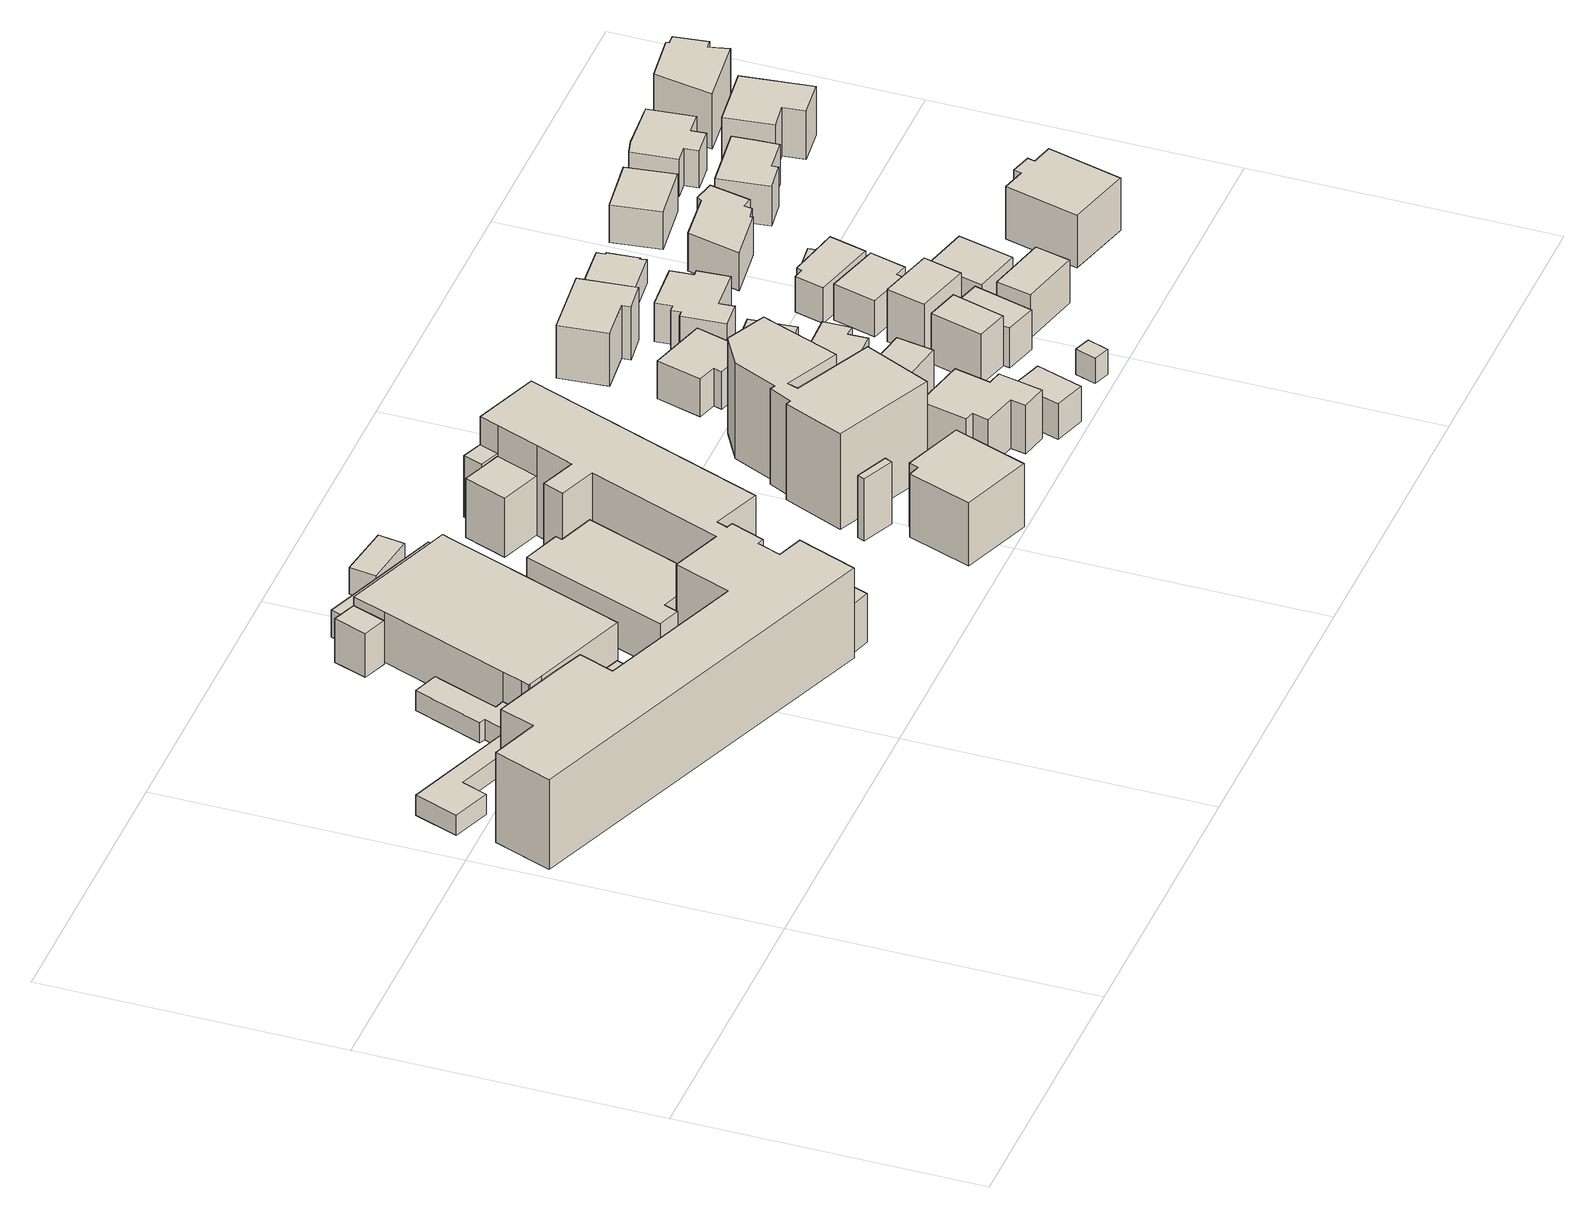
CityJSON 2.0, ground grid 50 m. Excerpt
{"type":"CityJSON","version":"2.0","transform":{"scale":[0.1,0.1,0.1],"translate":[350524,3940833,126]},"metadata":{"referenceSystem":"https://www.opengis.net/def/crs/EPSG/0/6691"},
"CityObjects":{
"building1":{"type":"Building","attributes":{"usage":"422","measuredHeight":5.8,"storeysAboveGround":1,"BuildingIDAttribute.prefecture":"14","BuildingIDAttribute.city":"14151","BuildingDetailAttribute.totalFloorArea":199.1,"BuildingDetailAttribute.buildingFootprintArea":199.1,"BuildingDetailAttribute.buildingStructureType":"610","BuildingDetailAttribute.buildingStructureOrgType":"2","BuildingDetailAttribute.orgUsage":"135","BuildingDetailAttribute.surveyYear":2015,"BuildingRiverFloodingRiskAttribute.description":"6","BuildingRiverFloodingRiskAttribute.rankOrg":"1","BuildingRiverFloodingRiskAttribute.depth":0.2,"BuildingRiverFloodingRiskAttribute.adminType":"2","BuildingRiverFloodingRiskAttribute.scale":"1"},"geometry":[{"type":"Solid","lod":"1","boundaries":[[[[0,1,2,3,4,5,6,7,8,9,10,11,12,13,14,15]],[[14,16,17,15]],[[13,18,16,14]],[[12,19,18,13]],[[11,20,19,12]],[[10,21,20,11]],[[9,22,21,10]],[[8,23,22,9]],[[7,24,23,8]],[[6,25,24,7]],[[5,26,25,6]],[[4,27,26,5]],[[3,28,27,4]],[[2,29,28,3]],[[1,30,29,2]],[[0,31,30,1]],[[15,17,31,0]],[[16,18,19,20,21,22,23,24,25,26,27,28,29,30,31,17]]]]}]},
"building2":{"type":"Building","attributes":{"BuildingIDAttribute.prefecture":"14","BuildingIDAttribute.city":"14151","BuildingDetailAttribute.surveyYear":2015,"BuildingRiverFloodingRiskAttribute.description":"6","BuildingRiverFloodingRiskAttribute.rankOrg":"1","BuildingRiverFloodingRiskAttribute.depth":0.452,"BuildingRiverFloodingRiskAttribute.adminType":"2","BuildingRiverFloodingRiskAttribute.scale":"2"},"geometry":[{"type":"Solid","lod":"1","boundaries":[[[[32,33,34,35]],[[34,36,37,35]],[[33,38,36,34]],[[32,39,38,33]],[[35,37,39,32]],[[36,38,39,37]]]]}]},
"building3":{"type":"Building","attributes":{"usage":"422","measuredHeight":3.4,"storeysAboveGround":1,"BuildingIDAttribute.prefecture":"14","BuildingIDAttribute.city":"14151","BuildingDetailAttribute.totalFloorArea":24.2,"BuildingDetailAttribute.buildingFootprintArea":24.2,"BuildingDetailAttribute.buildingStructureType":"610","BuildingDetailAttribute.buildingStructureOrgType":"2","BuildingDetailAttribute.orgUsage":"135","BuildingDetailAttribute.surveyYear":2015,"BuildingRiverFloodingRiskAttribute.description":"6","BuildingRiverFloodingRiskAttribute.rankOrg":"1","BuildingRiverFloodingRiskAttribute.depth":0.452,"BuildingRiverFloodingRiskAttribute.adminType":"2","BuildingRiverFloodingRiskAttribute.scale":"2"},"geometry":[{"type":"Solid","lod":"1","boundaries":[[[[40,41,42,43]],[[42,44,45,43]],[[41,46,44,42]],[[40,47,46,41]],[[43,45,47,40]],[[44,46,47,45]]]]}]},
"building4":{"type":"Building","attributes":{"usage":"422","storeysAboveGround":1,"BuildingIDAttribute.prefecture":"14","BuildingIDAttribute.city":"14151","BuildingDetailAttribute.totalFloorArea":20.82,"BuildingDetailAttribute.buildingFootprintArea":20.82,"BuildingDetailAttribute.buildingStructureType":"610","BuildingDetailAttribute.buildingStructureOrgType":"2","BuildingDetailAttribute.orgUsage":"135","BuildingDetailAttribute.surveyYear":2015,"BuildingRiverFloodingRiskAttribute.description":"6","BuildingRiverFloodingRiskAttribute.rankOrg":"1","BuildingRiverFloodingRiskAttribute.depth":0.37,"BuildingRiverFloodingRiskAttribute.adminType":"2","BuildingRiverFloodingRiskAttribute.scale":"2"},"geometry":[{"type":"Solid","lod":"1","boundaries":[[[[48,49,50,51]],[[50,52,53,51]],[[49,54,52,50]],[[48,55,54,49]],[[51,53,55,48]],[[52,54,55,53]]]]}]},
"building5":{"type":"Building","attributes":{"usage":"422","storeysAboveGround":1,"BuildingIDAttribute.prefecture":"14","BuildingIDAttribute.city":"14151","BuildingDetailAttribute.totalFloorArea":13.58,"BuildingDetailAttribute.buildingFootprintArea":13.58,"BuildingDetailAttribute.buildingStructureType":"610","BuildingDetailAttribute.buildingStructureOrgType":"2","BuildingDetailAttribute.orgUsage":"135","BuildingDetailAttribute.surveyYear":2015,"BuildingRiverFloodingRiskAttribute.description":"6","BuildingRiverFloodingRiskAttribute.rankOrg":"1","BuildingRiverFloodingRiskAttribute.depth":0.37,"BuildingRiverFloodingRiskAttribute.adminType":"2","BuildingRiverFloodingRiskAttribute.scale":"2"},"geometry":[{"type":"Solid","lod":"1","boundaries":[[[[56,57,58,59]],[[58,60,61,59]],[[57,62,60,58]],[[56,63,62,57]],[[59,61,63,56]],[[60,62,63,61]]]]}]},
"building6":{"type":"Building","attributes":{"name":"23","measuredHeight":18.6,"BuildingIDAttribute.prefecture":"14","BuildingIDAttribute.city":"14151","BuildingDetailAttribute.surveyYear":2015,"BuildingRiverFloodingRiskAttribute.description":"6","BuildingRiverFloodingRiskAttribute.rankOrg":"1","BuildingRiverFloodingRiskAttribute.depth":0.253,"BuildingRiverFloodingRiskAttribute.adminType":"2","BuildingRiverFloodingRiskAttribute.scale":"1"},"geometry":[{"type":"Solid","lod":"1","boundaries":[[[[64,65,66,67,68,69,70,71,72,73,74,75,76,77,78,79,80,81,82,83,84,85,86,87,88,89,90,91]],[[90,92,93,91]],[[89,94,92,90]],[[88,95,94,89]],[[87,96,95,88]],[[86,97,96,87]],[[85,98,97,86]],[[84,99,98,85]],[[83,100,99,84]],[[82,101,100,83]],[[81,102,101,82]],[[80,103,102,81]],[[79,104,103,80]],[[78,105,104,79]],[[77,106,105,78]],[[76,107,106,77]],[[75,108,107,76]],[[74,109,108,75]],[[73,110,109,74]],[[72,111,110,73]],[[71,112,111,72]],[[70,113,112,71]],[[69,114,113,70]],[[68,115,114,69]],[[67,116,115,68]],[[66,117,116,67]],[[65,118,117,66]],[[64,119,118,65]],[[91,93,119,64]],[[92,94,95,96,97,98,99,100,101,102,103,104,105,106,107,108,109,110,111,112,113,114,115,116,117,118,119,93]]]]}]},
"building7":{"type":"Building","attributes":{"usage":"422","measuredHeight":8.2,"storeysAboveGround":1,"BuildingIDAttribute.prefecture":"14","BuildingIDAttribute.city":"14151","BuildingDetailAttribute.totalFloorArea":25.16,"BuildingDetailAttribute.buildingFootprintArea":25.16,"BuildingDetailAttribute.buildingStructureType":"610","BuildingDetailAttribute.buildingStructureOrgType":"2","BuildingDetailAttribute.orgUsage":"135","BuildingDetailAttribute.surveyYear":2015,"BuildingRiverFloodingRiskAttribute.description":"6","BuildingRiverFloodingRiskAttribute.rankOrg":"1","BuildingRiverFloodingRiskAttribute.depth":0.379,"BuildingRiverFloodingRiskAttribute.adminType":"2","BuildingRiverFloodingRiskAttribute.scale":"1"},"geometry":[{"type":"Solid","lod":"1","boundaries":[[[[120,121,122,123]],[[122,124,125,123]],[[121,126,124,122]],[[120,127,126,121]],[[123,125,127,120]],[[124,126,127,125]]]]}]},
"building8":{"type":"Building","attributes":{"usage":"422","measuredHeight":9.9,"storeysAboveGround":2,"BuildingIDAttribute.prefecture":"14","BuildingIDAttribute.city":"14151","BuildingDetailAttribute.totalFloorArea":1303.71,"BuildingDetailAttribute.buildingFootprintArea":651.86,"BuildingDetailAttribute.buildingStructureType":"610","BuildingDetailAttribute.buildingStructureOrgType":"2","BuildingDetailAttribute.orgUsage":"135","BuildingDetailAttribute.surveyYear":2015,"BuildingRiverFloodingRiskAttribute.description":"6","BuildingRiverFloodingRiskAttribute.rankOrg":"1","BuildingRiverFloodingRiskAttribute.depth":0.303,"BuildingRiverFloodingRiskAttribute.adminType":"2","BuildingRiverFloodingRiskAttribute.scale":"2"},"geometry":[{"type":"Solid","lod":"1","boundaries":[[[[128,129,130,131,132,133,134,135,136,137]],[[136,138,139,137]],[[135,140,138,136]],[[134,141,140,135]],[[133,142,141,134]],[[132,143,142,133]],[[131,144,143,132]],[[130,145,144,131]],[[129,146,145,130]],[[128,147,146,129]],[[137,139,147,128]],[[138,140,141,142,143,144,145,146,147,139]]]]}]},
"building9":{"type":"Building","attributes":{"usage":"422","measuredHeight":15.9,"storeysAboveGround":1,"BuildingIDAttribute.prefecture":"14","BuildingIDAttribute.city":"14151","BuildingDetailAttribute.totalFloorArea":79.25,"BuildingDetailAttribute.buildingFootprintArea":79.25,"BuildingDetailAttribute.buildingStructureType":"610","BuildingDetailAttribute.buildingStructureOrgType":"2","BuildingDetailAttribute.orgUsage":"135","BuildingDetailAttribute.surveyYear":2015,"BuildingRiverFloodingRiskAttribute.description":"6","BuildingRiverFloodingRiskAttribute.rankOrg":"1","BuildingRiverFloodingRiskAttribute.depth":0.466,"BuildingRiverFloodingRiskAttribute.adminType":"2","BuildingRiverFloodingRiskAttribute.scale":"2"},"geometry":[{"type":"Solid","lod":"1","boundaries":[[[[148,149,150,151,152,153,154,155,156,157,158]],[[157,159,160,158]],[[156,161,159,157]],[[155,162,161,156]],[[154,163,162,155]],[[153,164,163,154]],[[152,165,164,153]],[[151,166,165,152]],[[150,167,166,151]],[[149,168,167,150]],[[148,169,168,149]],[[158,160,169,148]],[[159,161,162,163,164,165,166,167,168,169,160]]]]}]},
"building10":{"type":"Building","attributes":{"usage":"422","measuredHeight":9,"storeysAboveGround":1,"BuildingIDAttribute.prefecture":"14","BuildingIDAttribute.city":"14151","BuildingDetailAttribute.totalFloorArea":294.4,"BuildingDetailAttribute.buildingFootprintArea":294.4,"BuildingDetailAttribute.buildingStructureType":"610","BuildingDetailAttribute.buildingStructureOrgType":"2","BuildingDetailAttribute.orgUsage":"135","BuildingDetailAttribute.surveyYear":2015,"BuildingRiverFloodingRiskAttribute.description":"6","BuildingRiverFloodingRiskAttribute.rankOrg":"1","BuildingRiverFloodingRiskAttribute.depth":0.4,"BuildingRiverFloodingRiskAttribute.adminType":"2","BuildingRiverFloodingRiskAttribute.scale":"2"},"geometry":[{"type":"Solid","lod":"1","boundaries":[[[[170,171,172,173,174,175,176,177]],[[176,178,179,177]],[[175,180,178,176]],[[174,181,180,175]],[[173,182,181,174]],[[172,183,182,173]],[[171,184,183,172]],[[170,185,184,171]],[[177,179,185,170]],[[178,180,181,182,183,184,185,179]]]]}]},
"building11":{"type":"Building","attributes":{"usage":"422","measuredHeight":9.8,"storeysAboveGround":1,"BuildingIDAttribute.prefecture":"14","BuildingIDAttribute.city":"14151","BuildingDetailAttribute.totalFloorArea":98.48,"BuildingDetailAttribute.buildingFootprintArea":98.48,"BuildingDetailAttribute.buildingStructureType":"610","BuildingDetailAttribute.buildingStructureOrgType":"2","BuildingDetailAttribute.orgUsage":"135","BuildingDetailAttribute.surveyYear":2015,"BuildingRiverFloodingRiskAttribute.description":"6","BuildingRiverFloodingRiskAttribute.rankOrg":"1","BuildingRiverFloodingRiskAttribute.depth":0.064,"BuildingRiverFloodingRiskAttribute.adminType":"2","BuildingRiverFloodingRiskAttribute.scale":"2"},"geometry":[{"type":"Solid","lod":"1","boundaries":[[[[186,187,188,189,190,191]],[[190,192,193,191]],[[189,194,192,190]],[[188,195,194,189]],[[187,196,195,188]],[[186,197,196,187]],[[191,193,197,186]],[[192,194,195,196,197,193]]]]}]},
"building12":{"type":"Building","attributes":{"usage":"422","measuredHeight":5.1,"storeysAboveGround":1,"BuildingIDAttribute.prefecture":"14","BuildingIDAttribute.city":"14151","BuildingDetailAttribute.totalFloorArea":41.11,"BuildingDetailAttribute.buildingFootprintArea":41.11,"BuildingDetailAttribute.buildingStructureType":"610","BuildingDetailAttribute.buildingStructureOrgType":"2","BuildingDetailAttribute.orgUsage":"135","BuildingDetailAttribute.surveyYear":2015,"BuildingRiverFloodingRiskAttribute.description":"6","BuildingRiverFloodingRiskAttribute.rankOrg":"2","BuildingRiverFloodingRiskAttribute.depth":0.704,"BuildingRiverFloodingRiskAttribute.adminType":"2","BuildingRiverFloodingRiskAttribute.scale":"2"},"geometry":[{"type":"Solid","lod":"1","boundaries":[[[[198,199,200,201]],[[200,202,203,201]],[[199,204,202,200]],[[198,205,204,199]],[[201,203,205,198]],[[202,204,205,203]]]]}]},
"building13":{"type":"Building","attributes":{"usage":"422","measuredHeight":12.5,"storeysAboveGround":1,"BuildingIDAttribute.prefecture":"14","BuildingIDAttribute.city":"14151","BuildingDetailAttribute.totalFloorArea":54.63,"BuildingDetailAttribute.buildingFootprintArea":54.63,"BuildingDetailAttribute.buildingStructureType":"610","BuildingDetailAttribute.buildingStructureOrgType":"2","BuildingDetailAttribute.orgUsage":"135","BuildingDetailAttribute.surveyYear":2015,"BuildingRiverFloodingRiskAttribute.description":"6","BuildingRiverFloodingRiskAttribute.rankOrg":"1","BuildingRiverFloodingRiskAttribute.depth":0.04,"BuildingRiverFloodingRiskAttribute.adminType":"2","BuildingRiverFloodingRiskAttribute.scale":"2"},"geometry":[{"type":"Solid","lod":"1","boundaries":[[[[206,207,208,209,210]],[[209,211,212,210]],[[208,213,211,209]],[[207,214,213,208]],[[206,215,214,207]],[[210,212,215,206]],[[211,213,214,215,212]]]]}]},
"building14":{"type":"Building","attributes":{"measuredHeight":13.5,"BuildingIDAttribute.prefecture":"14","BuildingIDAttribute.city":"14151","BuildingDetailAttribute.surveyYear":2015,"BuildingRiverFloodingRiskAttribute.description":"6","BuildingRiverFloodingRiskAttribute.rankOrg":"1","BuildingRiverFloodingRiskAttribute.depth":0.386,"BuildingRiverFloodingRiskAttribute.adminType":"2","BuildingRiverFloodingRiskAttribute.scale":"2"},"geometry":[{"type":"Solid","lod":"1","boundaries":[[[[216,217,218,219]],[[218,220,221,219]],[[217,222,220,218]],[[216,223,222,217]],[[219,221,223,216]],[[220,222,223,221]]]]}]},
"building15":{"type":"Building","attributes":{"measuredHeight":12.7,"BuildingIDAttribute.prefecture":"14","BuildingIDAttribute.city":"14151","BuildingDetailAttribute.surveyYear":2015,"BuildingRiverFloodingRiskAttribute.description":"6","BuildingRiverFloodingRiskAttribute.rankOrg":"1","BuildingRiverFloodingRiskAttribute.depth":0.213,"BuildingRiverFloodingRiskAttribute.adminType":"2","BuildingRiverFloodingRiskAttribute.scale":"1"},"geometry":[{"type":"Solid","lod":"1","boundaries":[[[[207,224,225,208]],[[225,226,227,208]],[[224,228,226,225]],[[207,229,228,224]],[[208,227,229,207]],[[226,228,229,227]]]]}]},
"building16":{"type":"Building","attributes":{"usage":"412","measuredHeight":11.9,"storeysAboveGround":4,"BuildingIDAttribute.prefecture":"14","BuildingIDAttribute.city":"14151","BuildingDetailAttribute.totalFloorArea":672.79,"BuildingDetailAttribute.buildingFootprintArea":168.2,"BuildingDetailAttribute.buildingStructureType":"610","BuildingDetailAttribute.buildingStructureOrgType":"2","BuildingDetailAttribute.orgUsage":"20","BuildingDetailAttribute.surveyYear":2015},"geometry":[{"type":"Solid","lod":"1","boundaries":[[[[230,231,232,233,234,235]],[[234,236,237,235]],[[233,238,236,234]],[[232,239,238,233]],[[231,240,239,232]],[[230,241,240,231]],[[235,237,241,230]],[[236,238,239,240,241,237]]]]}]},
"building17":{"type":"Building","attributes":{"usage":"412","measuredHeight":19.9,"storeysAboveGround":7,"BuildingIDAttribute.prefecture":"14","BuildingIDAttribute.city":"14151","BuildingDetailAttribute.totalFloorArea":2304.48,"BuildingDetailAttribute.buildingFootprintArea":329.21,"BuildingDetailAttribute.buildingStructureType":"610","BuildingDetailAttribute.buildingStructureOrgType":"2","BuildingDetailAttribute.orgUsage":"20","BuildingDetailAttribute.surveyYear":2015,"BuildingRiverFloodingRiskAttribute.description":"6","BuildingRiverFloodingRiskAttribute.rankOrg":"1","BuildingRiverFloodingRiskAttribute.depth":0.0899,"BuildingRiverFloodingRiskAttribute.adminType":"2","BuildingRiverFloodingRiskAttribute.scale":"1"},"geometry":[{"type":"Solid","lod":"1","boundaries":[[[[242,243,244,245,246,247,248,249,250,251,252,253,254]],[[253,255,256,254]],[[252,257,255,253]],[[251,258,257,252]],[[250,259,258,251]],[[249,260,259,250]],[[248,261,260,249]],[[247,262,261,248]],[[246,263,262,247]],[[245,264,263,246]],[[244,265,264,245]],[[243,266,265,244]],[[242,267,266,243]],[[254,256,267,242]],[[255,257,258,259,260,261,262,263,264,265,266,267,256]]]]}]},
"building18":{"type":"Building","attributes":{"measuredHeight":3.5,"BuildingIDAttribute.prefecture":"14","BuildingIDAttribute.city":"14151","BuildingDetailAttribute.surveyYear":2015,"BuildingRiverFloodingRiskAttribute.description":"6","BuildingRiverFloodingRiskAttribute.rankOrg":"1","BuildingRiverFloodingRiskAttribute.depth":0.252,"BuildingRiverFloodingRiskAttribute.adminType":"2","BuildingRiverFloodingRiskAttribute.scale":"2"},"geometry":[{"type":"Solid","lod":"1","boundaries":[[[[268,269,270,271]],[[270,272,273,271]],[[269,274,272,270]],[[268,275,274,269]],[[271,273,275,268]],[[272,274,275,273]]]]}]},
"building19":{"type":"Building","attributes":{"usage":"412","measuredHeight":9.1,"storeysAboveGround":3,"BuildingIDAttribute.prefecture":"14","BuildingIDAttribute.city":"14151","BuildingDetailAttribute.totalFloorArea":344.03,"BuildingDetailAttribute.buildingFootprintArea":114.67,"BuildingDetailAttribute.buildingStructureType":"610","BuildingDetailAttribute.buildingStructureOrgType":"2","BuildingDetailAttribute.orgUsage":"20","BuildingDetailAttribute.surveyYear":2015,"BuildingRiverFloodingRiskAttribute.description":"6","BuildingRiverFloodingRiskAttribute.rankOrg":"2","BuildingRiverFloodingRiskAttribute.depth":0.747,"BuildingRiverFloodingRiskAttribute.adminType":"2","BuildingRiverFloodingRiskAttribute.scale":"2"},"geometry":[{"type":"Solid","lod":"1","boundaries":[[[[276,277,278,279,280,281,282,283,284,285]],[[284,286,287,285]],[[283,288,286,284]],[[282,289,288,283]],[[281,290,289,282]],[[280,291,290,281]],[[279,292,291,280]],[[278,293,292,279]],[[277,294,293,278]],[[276,295,294,277]],[[285,287,295,276]],[[286,288,289,290,291,292,293,294,295,287]]]]}]},
"building20":{"type":"Building","attributes":{"usage":"414","measuredHeight":7.4,"storeysAboveGround":2,"BuildingIDAttribute.prefecture":"14","BuildingIDAttribute.city":"14151","BuildingDetailAttribute.totalFloorArea":77.36,"BuildingDetailAttribute.buildingFootprintArea":38.68,"BuildingDetailAttribute.buildingStructureType":"601","BuildingDetailAttribute.buildingStructureOrgType":"1","BuildingDetailAttribute.orgUsage":"41","BuildingDetailAttribute.surveyYear":2015,"BuildingRiverFloodingRiskAttribute.description":"6","BuildingRiverFloodingRiskAttribute.rankOrg":"2","BuildingRiverFloodingRiskAttribute.depth":0.627,"BuildingRiverFloodingRiskAttribute.adminType":"2","BuildingRiverFloodingRiskAttribute.scale":"2"},"geometry":[{"type":"Solid","lod":"1","boundaries":[[[[296,297,298,299]],[[298,300,301,299]],[[297,302,300,298]],[[296,303,302,297]],[[299,301,303,296]],[[300,302,303,301]]]]}]},
"building21":{"type":"Building","attributes":{"usage":"411","measuredHeight":10.7,"storeysAboveGround":2,"BuildingIDAttribute.prefecture":"14","BuildingIDAttribute.city":"14151","BuildingDetailAttribute.totalFloorArea":153.74,"BuildingDetailAttribute.buildingFootprintArea":76.87,"BuildingDetailAttribute.buildingStructureType":"601","BuildingDetailAttribute.buildingStructureOrgType":"1","BuildingDetailAttribute.orgUsage":"10","BuildingDetailAttribute.surveyYear":2015,"BuildingRiverFloodingRiskAttribute.description":"6","BuildingRiverFloodingRiskAttribute.rankOrg":"1","BuildingRiverFloodingRiskAttribute.depth":0.059,"BuildingRiverFloodingRiskAttribute.adminType":"2","BuildingRiverFloodingRiskAttribute.scale":"1"},"geometry":[{"type":"Solid","lod":"1","boundaries":[[[[304,305,306,307]],[[306,308,309,307]],[[305,310,308,306]],[[304,311,310,305]],[[307,309,311,304]],[[308,310,311,309]]]]}]},
"building22":{"type":"Building","attributes":{"usage":"411","measuredHeight":8,"storeysAboveGround":2,"BuildingIDAttribute.prefecture":"14","BuildingIDAttribute.city":"14151","BuildingDetailAttribute.totalFloorArea":176.93,"BuildingDetailAttribute.buildingFootprintArea":88.47,"BuildingDetailAttribute.buildingStructureType":"610","BuildingDetailAttribute.buildingStructureOrgType":"2","BuildingDetailAttribute.orgUsage":"10","BuildingDetailAttribute.surveyYear":2015,"BuildingRiverFloodingRiskAttribute.description":"6","BuildingRiverFloodingRiskAttribute.rankOrg":"1","BuildingRiverFloodingRiskAttribute.depth":0.0303,"BuildingRiverFloodingRiskAttribute.adminType":"2","BuildingRiverFloodingRiskAttribute.scale":"1"},"geometry":[{"type":"Solid","lod":"1","boundaries":[[[[312,313,314,315,316,317,318,319]],[[318,320,321,319]],[[317,322,320,318]],[[316,323,322,317]],[[315,324,323,316]],[[314,325,324,315]],[[313,326,325,314]],[[312,327,326,313]],[[319,321,327,312]],[[320,322,323,324,325,326,327,321]]]]}]},
"building23":{"type":"Building","attributes":{"usage":"411","measuredHeight":7.7,"storeysAboveGround":2,"BuildingIDAttribute.prefecture":"14","BuildingIDAttribute.city":"14151","BuildingDetailAttribute.totalFloorArea":151,"BuildingDetailAttribute.buildingFootprintArea":75.5,"BuildingDetailAttribute.buildingStructureType":"601","BuildingDetailAttribute.buildingStructureOrgType":"1","BuildingDetailAttribute.orgUsage":"10","BuildingDetailAttribute.surveyYear":2015,"BuildingRiverFloodingRiskAttribute.description":"6","BuildingRiverFloodingRiskAttribute.rankOrg":"1","BuildingRiverFloodingRiskAttribute.depth":0.17,"BuildingRiverFloodingRiskAttribute.adminType":"2","BuildingRiverFloodingRiskAttribute.scale":"1"},"geometry":[{"type":"Solid","lod":"1","boundaries":[[[[328,329,330,331,332,333]],[[332,334,335,333]],[[331,336,334,332]],[[330,337,336,331]],[[329,338,337,330]],[[328,339,338,329]],[[333,335,339,328]],[[334,336,337,338,339,335]]]]}]},
"building24":{"type":"Building","attributes":{"usage":"411","measuredHeight":10.8,"storeysAboveGround":3,"BuildingIDAttribute.prefecture":"14","BuildingIDAttribute.city":"14151","BuildingDetailAttribute.totalFloorArea":239.18,"BuildingDetailAttribute.buildingFootprintArea":79.72,"BuildingDetailAttribute.buildingStructureType":"610","BuildingDetailAttribute.buildingStructureOrgType":"2","BuildingDetailAttribute.orgUsage":"10","BuildingDetailAttribute.surveyYear":2015,"BuildingRiverFloodingRiskAttribute.description":"6","BuildingRiverFloodingRiskAttribute.rankOrg":"1","BuildingRiverFloodingRiskAttribute.depth":0.0203,"BuildingRiverFloodingRiskAttribute.adminType":"2","BuildingRiverFloodingRiskAttribute.scale":"1"},"geometry":[{"type":"Solid","lod":"1","boundaries":[[[[340,341,342,343,344,345]],[[344,346,347,345]],[[343,348,346,344]],[[342,349,348,343]],[[341,350,349,342]],[[340,351,350,341]],[[345,347,351,340]],[[346,348,349,350,351,347]]]]}]},
"building25":{"type":"Building","attributes":{"usage":"411","measuredHeight":4.8,"storeysAboveGround":2,"BuildingIDAttribute.prefecture":"14","BuildingIDAttribute.city":"14151","BuildingDetailAttribute.totalFloorArea":18.25,"BuildingDetailAttribute.buildingFootprintArea":9.13,"BuildingDetailAttribute.buildingStructureType":"601","BuildingDetailAttribute.buildingStructureOrgType":"1","BuildingDetailAttribute.orgUsage":"10","BuildingDetailAttribute.surveyYear":2015,"BuildingRiverFloodingRiskAttribute.description":"6","BuildingRiverFloodingRiskAttribute.rankOrg":"2","BuildingRiverFloodingRiskAttribute.depth":0.737,"BuildingRiverFloodingRiskAttribute.adminType":"2","BuildingRiverFloodingRiskAttribute.scale":"2"},"geometry":[{"type":"Solid","lod":"1","boundaries":[[[[352,353,354,355]],[[354,356,357,355]],[[353,358,356,354]],[[352,359,358,353]],[[355,357,359,352]],[[356,358,359,357]]]]}]},
"building26":{"type":"Building","attributes":{"usage":"411","storeysAboveGround":2,"BuildingIDAttribute.prefecture":"14","BuildingIDAttribute.city":"14151","BuildingDetailAttribute.totalFloorArea":134.43,"BuildingDetailAttribute.buildingFootprintArea":67.21,"BuildingDetailAttribute.buildingStructureType":"601","BuildingDetailAttribute.buildingStructureOrgType":"1","BuildingDetailAttribute.orgUsage":"10","BuildingDetailAttribute.surveyYear":2015,"BuildingRiverFloodingRiskAttribute.description":"6","BuildingRiverFloodingRiskAttribute.rankOrg":"1","BuildingRiverFloodingRiskAttribute.depth":0.0193,"BuildingRiverFloodingRiskAttribute.adminType":"2","BuildingRiverFloodingRiskAttribute.scale":"1"},"geometry":[{"type":"Solid","lod":"1","boundaries":[[[[360,361,362,363]],[[362,364,365,363]],[[361,366,364,362]],[[360,367,366,361]],[[363,365,367,360]],[[364,366,367,365]]]]}]},
"building27":{"type":"Building","attributes":{"usage":"411","measuredHeight":9.8,"storeysAboveGround":2,"BuildingIDAttribute.prefecture":"14","BuildingIDAttribute.city":"14151","BuildingDetailAttribute.totalFloorArea":86.67,"BuildingDetailAttribute.buildingFootprintArea":43.33,"BuildingDetailAttribute.buildingStructureType":"601","BuildingDetailAttribute.buildingStructureOrgType":"1","BuildingDetailAttribute.orgUsage":"10","BuildingDetailAttribute.surveyYear":2015,"BuildingRiverFloodingRiskAttribute.description":"6","BuildingRiverFloodingRiskAttribute.rankOrg":"1","BuildingRiverFloodingRiskAttribute.depth":0.119,"BuildingRiverFloodingRiskAttribute.adminType":"2","BuildingRiverFloodingRiskAttribute.scale":"1"},"geometry":[{"type":"Solid","lod":"1","boundaries":[[[[368,369,370,371]],[[370,372,373,371]],[[369,374,372,370]],[[368,375,374,369]],[[371,373,375,368]],[[372,374,375,373]]]]}]},
"building28":{"type":"Building","attributes":{"usage":"411","measuredHeight":8.9,"storeysAboveGround":2,"BuildingIDAttribute.prefecture":"14","BuildingIDAttribute.city":"14151","BuildingDetailAttribute.totalFloorArea":94.66,"BuildingDetailAttribute.buildingFootprintArea":47.33,"BuildingDetailAttribute.buildingStructureType":"601","BuildingDetailAttribute.buildingStructureOrgType":"1","BuildingDetailAttribute.orgUsage":"10","BuildingDetailAttribute.surveyYear":2015,"BuildingRiverFloodingRiskAttribute.description":"6","BuildingRiverFloodingRiskAttribute.rankOrg":"1","BuildingRiverFloodingRiskAttribute.depth":0.059,"BuildingRiverFloodingRiskAttribute.adminType":"2","BuildingRiverFloodingRiskAttribute.scale":"1"},"geometry":[{"type":"Solid","lod":"1","boundaries":[[[[376,377,378,379,380]],[[379,381,382,380]],[[378,383,381,379]],[[377,384,383,378]],[[376,385,384,377]],[[380,382,385,376]],[[381,383,384,385,382]]]]}]},
"building29":{"type":"Building","attributes":{"usage":"411","measuredHeight":8,"storeysAboveGround":2,"BuildingIDAttribute.prefecture":"14","BuildingIDAttribute.city":"14151","BuildingDetailAttribute.totalFloorArea":154.96,"BuildingDetailAttribute.buildingFootprintArea":77.48,"BuildingDetailAttribute.buildingStructureType":"601","BuildingDetailAttribute.buildingStructureOrgType":"1","BuildingDetailAttribute.orgUsage":"10","BuildingDetailAttribute.surveyYear":2015,"BuildingRiverFloodingRiskAttribute.description":"6","BuildingRiverFloodingRiskAttribute.rankOrg":"1","BuildingRiverFloodingRiskAttribute.depth":0.0893,"BuildingRiverFloodingRiskAttribute.adminType":"2","BuildingRiverFloodingRiskAttribute.scale":"1"},"geometry":[{"type":"Solid","lod":"1","boundaries":[[[[386,387,388,389,390,391,392,393,394,395,396,397]],[[396,398,399,397]],[[395,400,398,396]],[[394,401,400,395]],[[393,402,401,394]],[[392,403,402,393]],[[391,404,403,392]],[[390,405,404,391]],[[389,406,405,390]],[[388,407,406,389]],[[387,408,407,388]],[[386,409,408,387]],[[397,399,409,386]],[[398,400,401,402,403,404,405,406,407,408,409,399]]]]}]},
"building30":{"type":"Building","attributes":{"usage":"411","measuredHeight":10.2,"storeysAboveGround":2,"BuildingIDAttribute.prefecture":"14","BuildingIDAttribute.city":"14151","BuildingDetailAttribute.totalFloorArea":106.44,"BuildingDetailAttribute.buildingFootprintArea":53.22,"BuildingDetailAttribute.buildingStructureType":"601","BuildingDetailAttribute.buildingStructureOrgType":"1","BuildingDetailAttribute.orgUsage":"10","BuildingDetailAttribute.surveyYear":2015,"BuildingRiverFloodingRiskAttribute.description":"6","BuildingRiverFloodingRiskAttribute.rankOrg":"1","BuildingRiverFloodingRiskAttribute.depth":0.059,"BuildingRiverFloodingRiskAttribute.adminType":"2","BuildingRiverFloodingRiskAttribute.scale":"1"},"geometry":[{"type":"Solid","lod":"1","boundaries":[[[[410,411,412,413]],[[412,414,415,413]],[[411,416,414,412]],[[410,417,416,411]],[[413,415,417,410]],[[414,416,417,415]]]]}]},
"building31":{"type":"Building","attributes":{"usage":"411","measuredHeight":6.9,"storeysAboveGround":2,"BuildingIDAttribute.prefecture":"14","BuildingIDAttribute.city":"14151","BuildingDetailAttribute.totalFloorArea":112.39,"BuildingDetailAttribute.buildingFootprintArea":56.2,"BuildingDetailAttribute.buildingStructureType":"601","BuildingDetailAttribute.buildingStructureOrgType":"1","BuildingDetailAttribute.orgUsage":"10","BuildingDetailAttribute.surveyYear":2015,"BuildingRiverFloodingRiskAttribute.description":"6","BuildingRiverFloodingRiskAttribute.rankOrg":"1","BuildingRiverFloodingRiskAttribute.depth":0.01,"BuildingRiverFloodingRiskAttribute.adminType":"2","BuildingRiverFloodingRiskAttribute.scale":"1"},"geometry":[{"type":"Solid","lod":"1","boundaries":[[[[418,419,420,421,422,423]],[[422,424,425,423]],[[421,426,424,422]],[[420,427,426,421]],[[419,428,427,420]],[[418,429,428,419]],[[423,425,429,418]],[[424,426,427,428,429,425]]]]}]},
"building32":{"type":"Building","attributes":{"usage":"411","measuredHeight":8.5,"storeysAboveGround":2,"BuildingIDAttribute.prefecture":"14","BuildingIDAttribute.city":"14151","BuildingDetailAttribute.totalFloorArea":103.77,"BuildingDetailAttribute.buildingFootprintArea":51.88,"BuildingDetailAttribute.buildingStructureType":"601","BuildingDetailAttribute.buildingStructureOrgType":"1","BuildingDetailAttribute.orgUsage":"10","BuildingDetailAttribute.surveyYear":2015,"BuildingRiverFloodingRiskAttribute.description":"6","BuildingRiverFloodingRiskAttribute.rankOrg":"1","BuildingRiverFloodingRiskAttribute.depth":0.0522,"BuildingRiverFloodingRiskAttribute.adminType":"2","BuildingRiverFloodingRiskAttribute.scale":"1"},"geometry":[{"type":"Solid","lod":"1","boundaries":[[[[430,431,432,433]],[[432,434,435,433]],[[431,436,434,432]],[[430,437,436,431]],[[433,435,437,430]],[[434,436,437,435]]]]}]},
"building33":{"type":"Building","attributes":{"usage":"411","measuredHeight":5.1,"storeysAboveGround":1,"BuildingIDAttribute.prefecture":"14","BuildingIDAttribute.city":"14151","BuildingDetailAttribute.totalFloorArea":70.97,"BuildingDetailAttribute.buildingFootprintArea":70.97,"BuildingDetailAttribute.buildingStructureType":"601","BuildingDetailAttribute.buildingStructureOrgType":"1","BuildingDetailAttribute.orgUsage":"10","BuildingDetailAttribute.surveyYear":2015,"BuildingRiverFloodingRiskAttribute.description":"6","BuildingRiverFloodingRiskAttribute.rankOrg":"1","BuildingRiverFloodingRiskAttribute.depth":0.313,"BuildingRiverFloodingRiskAttribute.adminType":"2","BuildingRiverFloodingRiskAttribute.scale":"1"},"geometry":[{"type":"Solid","lod":"1","boundaries":[[[[438,439,440,441,442,443,444,445,446,447,448,449]],[[448,450,451,449]],[[447,452,450,448]],[[446,453,452,447]],[[445,454,453,446]],[[444,455,454,445]],[[443,456,455,444]],[[442,457,456,443]],[[441,458,457,442]],[[440,459,458,441]],[[439,460,459,440]],[[438,461,460,439]],[[449,451,461,438]],[[450,452,453,454,455,456,457,458,459,460,461,451]]]]}]},
"building34":{"type":"Building","attributes":{"usage":"411","measuredHeight":7.5,"storeysAboveGround":2,"BuildingIDAttribute.prefecture":"14","BuildingIDAttribute.city":"14151","BuildingDetailAttribute.totalFloorArea":111.22,"BuildingDetailAttribute.buildingFootprintArea":55.61,"BuildingDetailAttribute.buildingStructureType":"601","BuildingDetailAttribute.buildingStructureOrgType":"1","BuildingDetailAttribute.orgUsage":"10","BuildingDetailAttribute.surveyYear":2015,"BuildingRiverFloodingRiskAttribute.description":"6","BuildingRiverFloodingRiskAttribute.rankOrg":"1","BuildingRiverFloodingRiskAttribute.depth":0.179,"BuildingRiverFloodingRiskAttribute.adminType":"2","BuildingRiverFloodingRiskAttribute.scale":"1"},"geometry":[{"type":"Solid","lod":"1","boundaries":[[[[462,463,464,465,466,467]],[[466,468,469,467]],[[465,470,468,466]],[[464,471,470,465]],[[463,472,471,464]],[[462,473,472,463]],[[467,469,473,462]],[[468,470,471,472,473,469]]]]}]},
"building35":{"type":"Building","attributes":{"usage":"401","measuredHeight":8.4,"storeysAboveGround":2,"BuildingIDAttribute.prefecture":"14","BuildingIDAttribute.city":"14151","BuildingDetailAttribute.totalFloorArea":131.19,"BuildingDetailAttribute.buildingFootprintArea":65.6,"BuildingDetailAttribute.buildingStructureType":"601","BuildingDetailAttribute.buildingStructureOrgType":"1","BuildingDetailAttribute.orgUsage":"61","BuildingDetailAttribute.surveyYear":2015,"BuildingRiverFloodingRiskAttribute.description":"6","BuildingRiverFloodingRiskAttribute.rankOrg":"1","BuildingRiverFloodingRiskAttribute.depth":0.0734,"BuildingRiverFloodingRiskAttribute.adminType":"2","BuildingRiverFloodingRiskAttribute.scale":"1"},"geometry":[{"type":"Solid","lod":"1","boundaries":[[[[474,475,476,477]],[[476,478,479,477]],[[475,480,478,476]],[[474,481,480,475]],[[477,479,481,474]],[[478,480,481,479]]]]}]},
"building36":{"type":"Building","attributes":{"BuildingIDAttribute.prefecture":"14","BuildingIDAttribute.city":"14151","BuildingDetailAttribute.surveyYear":2015,"BuildingRiverFloodingRiskAttribute.description":"6","BuildingRiverFloodingRiskAttribute.rankOrg":"1","BuildingRiverFloodingRiskAttribute.depth":0.169,"BuildingRiverFloodingRiskAttribute.adminType":"2","BuildingRiverFloodingRiskAttribute.scale":"1"},"geometry":[{"type":"Solid","lod":"1","boundaries":[[[[482,483,484,485]],[[484,486,487,485]],[[483,488,486,484]],[[482,489,488,483]],[[485,487,489,482]],[[486,488,489,487]]]]}]},
"building37":{"type":"Building","attributes":{"usage":"411","measuredHeight":8.2,"storeysAboveGround":2,"BuildingIDAttribute.prefecture":"14","BuildingIDAttribute.city":"14151","BuildingDetailAttribute.totalFloorArea":173.58,"BuildingDetailAttribute.buildingFootprintArea":86.79,"BuildingDetailAttribute.buildingStructureType":"601","BuildingDetailAttribute.buildingStructureOrgType":"1","BuildingDetailAttribute.orgUsage":"10","BuildingDetailAttribute.surveyYear":2015,"BuildingRiverFloodingRiskAttribute.description":"6","BuildingRiverFloodingRiskAttribute.rankOrg":"1","BuildingRiverFloodingRiskAttribute.depth":0.119,"BuildingRiverFloodingRiskAttribute.adminType":"2","BuildingRiverFloodingRiskAttribute.scale":"1"},"geometry":[{"type":"Solid","lod":"1","boundaries":[[[[490,491,492,493,494,495,496,497,498,499]],[[498,500,501,499]],[[497,502,500,498]],[[496,503,502,497]],[[495,504,503,496]],[[494,505,504,495]],[[493,506,505,494]],[[492,507,506,493]],[[491,508,507,492]],[[490,509,508,491]],[[499,501,509,490]],[[500,502,503,504,505,506,507,508,509,501]]]]}]},
"building38":{"type":"Building","attributes":{"usage":"411","measuredHeight":7.7,"storeysAboveGround":2,"BuildingIDAttribute.prefecture":"14","BuildingIDAttribute.city":"14151","BuildingDetailAttribute.totalFloorArea":132.97,"BuildingDetailAttribute.buildingFootprintArea":66.48,"BuildingDetailAttribute.buildingStructureType":"601","BuildingDetailAttribute.buildingStructureOrgType":"1","BuildingDetailAttribute.orgUsage":"10","BuildingDetailAttribute.surveyYear":2015,"BuildingRiverFloodingRiskAttribute.description":"6","BuildingRiverFloodingRiskAttribute.rankOrg":"1","BuildingRiverFloodingRiskAttribute.depth":0.313,"BuildingRiverFloodingRiskAttribute.adminType":"2","BuildingRiverFloodingRiskAttribute.scale":"1"},"geometry":[{"type":"Solid","lod":"1","boundaries":[[[[510,511,512,513]],[[512,514,515,513]],[[511,516,514,512]],[[510,517,516,511]],[[513,515,517,510]],[[514,516,517,515]]]]}]},
"building39":{"type":"Building","attributes":{"usage":"412","measuredHeight":10.1,"storeysAboveGround":3,"BuildingIDAttribute.prefecture":"14","BuildingIDAttribute.city":"14151","BuildingDetailAttribute.totalFloorArea":410.41,"BuildingDetailAttribute.buildingFootprintArea":136.8,"BuildingDetailAttribute.buildingStructureType":"610","BuildingDetailAttribute.buildingStructureOrgType":"2","BuildingDetailAttribute.orgUsage":"20","BuildingDetailAttribute.surveyYear":2015,"BuildingRiverFloodingRiskAttribute.description":"6","BuildingRiverFloodingRiskAttribute.rankOrg":"1","BuildingRiverFloodingRiskAttribute.depth":0.0522,"BuildingRiverFloodingRiskAttribute.adminType":"2","BuildingRiverFloodingRiskAttribute.scale":"1"},"geometry":[{"type":"Solid","lod":"1","boundaries":[[[[518,519,520,521,522,523,524,525]],[[524,526,527,525]],[[523,528,526,524]],[[522,529,528,523]],[[521,530,529,522]],[[520,531,530,521]],[[519,532,531,520]],[[518,533,532,519]],[[525,527,533,518]],[[526,528,529,530,531,532,533,527]]]]}]},
"building40":{"type":"Building","attributes":{"usage":"411","measuredHeight":8.2,"storeysAboveGround":2,"BuildingIDAttribute.prefecture":"14","BuildingIDAttribute.city":"14151","BuildingDetailAttribute.totalFloorArea":143.33,"BuildingDetailAttribute.buildingFootprintArea":71.67,"BuildingDetailAttribute.buildingStructureType":"601","BuildingDetailAttribute.buildingStructureOrgType":"1","BuildingDetailAttribute.orgUsage":"10","BuildingDetailAttribute.surveyYear":2015,"BuildingRiverFloodingRiskAttribute.description":"6","BuildingRiverFloodingRiskAttribute.rankOrg":"1","BuildingRiverFloodingRiskAttribute.depth":0.179,"BuildingRiverFloodingRiskAttribute.adminType":"2","BuildingRiverFloodingRiskAttribute.scale":"1"},"geometry":[{"type":"Solid","lod":"1","boundaries":[[[[534,535,536,537,538,539,540]],[[539,541,542,540]],[[538,543,541,539]],[[537,544,543,538]],[[536,545,544,537]],[[535,546,545,536]],[[534,547,546,535]],[[540,542,547,534]],[[541,543,544,545,546,547,542]]]]}]},
"building41":{"type":"Building","attributes":{"usage":"411","measuredHeight":7.7,"storeysAboveGround":2,"BuildingIDAttribute.prefecture":"14","BuildingIDAttribute.city":"14151","BuildingDetailAttribute.totalFloorArea":164.01,"BuildingDetailAttribute.buildingFootprintArea":82.01,"BuildingDetailAttribute.buildingStructureType":"601","BuildingDetailAttribute.buildingStructureOrgType":"1","BuildingDetailAttribute.orgUsage":"10","BuildingDetailAttribute.surveyYear":2015,"BuildingRiverFloodingRiskAttribute.description":"6","BuildingRiverFloodingRiskAttribute.rankOrg":"1","BuildingRiverFloodingRiskAttribute.depth":0.123,"BuildingRiverFloodingRiskAttribute.adminType":"2","BuildingRiverFloodingRiskAttribute.scale":"1"},"geometry":[{"type":"Solid","lod":"1","boundaries":[[[[548,549,550,551,552,553,554,555,556]],[[555,557,558,556]],[[554,559,557,555]],[[553,560,559,554]],[[552,561,560,553]],[[551,562,561,552]],[[550,563,562,551]],[[549,564,563,550]],[[548,565,564,549]],[[556,558,565,548]],[[557,559,560,561,562,563,564,565,558]]]]}]},
"building42":{"type":"Building","attributes":{"usage":"412","measuredHeight":9.8,"storeysAboveGround":2,"BuildingIDAttribute.prefecture":"14","BuildingIDAttribute.city":"14151","BuildingDetailAttribute.totalFloorArea":218.11,"BuildingDetailAttribute.buildingFootprintArea":109.06,"BuildingDetailAttribute.buildingStructureType":"601","BuildingDetailAttribute.buildingStructureOrgType":"1","BuildingDetailAttribute.orgUsage":"20","BuildingDetailAttribute.surveyYear":2015,"BuildingRiverFloodingRiskAttribute.description":"6","BuildingRiverFloodingRiskAttribute.rankOrg":"1","BuildingRiverFloodingRiskAttribute.depth":0.249,"BuildingRiverFloodingRiskAttribute.adminType":"2","BuildingRiverFloodingRiskAttribute.scale":"1"},"geometry":[{"type":"Solid","lod":"1","boundaries":[[[[566,567,568,569,570,571]],[[570,572,573,571]],[[569,574,572,570]],[[568,575,574,569]],[[567,576,575,568]],[[566,577,576,567]],[[571,573,577,566]],[[572,574,575,576,577,573]]]]}]},
"building43":{"type":"Building","attributes":{"usage":"413","measuredHeight":13.2,"storeysAboveGround":3,"BuildingIDAttribute.prefecture":"14","BuildingIDAttribute.city":"14151","BuildingDetailAttribute.totalFloorArea":261.15,"BuildingDetailAttribute.buildingFootprintArea":87.05,"BuildingDetailAttribute.buildingStructureType":"610","BuildingDetailAttribute.buildingStructureOrgType":"2","BuildingDetailAttribute.orgUsage":"30","BuildingDetailAttribute.surveyYear":2015,"BuildingRiverFloodingRiskAttribute.description":"6","BuildingRiverFloodingRiskAttribute.rankOrg":"1","BuildingRiverFloodingRiskAttribute.depth":0.223,"BuildingRiverFloodingRiskAttribute.adminType":"2","BuildingRiverFloodingRiskAttribute.scale":"1"},"geometry":[{"type":"Solid","lod":"1","boundaries":[[[[578,579,580,581,582,583,584,585]],[[584,586,587,585]],[[583,588,586,584]],[[582,589,588,583]],[[581,590,589,582]],[[580,591,590,581]],[[579,592,591,580]],[[578,593,592,579]],[[585,587,593,578]],[[586,588,589,590,591,592,593,587]]]]}]}
},
"vertices":[
[257,528,22],[272,568,22],[262,572,22],[306,688,22],[348,673,22],[307,563,22],[323,558,22],[311,525,22],[296,530,22],[267,453,22],[235,465,22],[247,497,22],[115,546,22],[99,503,22],[35,527,22],[62,600,22],[35,527,59],[62,600,59],[99,503,59],[115,546,59],[247,497,59],[235,465,59],[267,453,59],[296,530,59],[311,525,59],[323,558,59],[307,563,59],[348,673,59],[306,688,59],[262,572,59],[272,568,59],[257,528,59],
[308,510,28],[332,501,28],[323,476,28],[299,485,28],[323,476,58],[299,485,58],[332,501,58],[308,510,58],
[323,444,27],[338,486,27],[389,468,27],[374,426,27],[389,468,59],[374,426,59],[338,486,59],[323,444,59],
[403,462,27],[438,449,27],[418,397,27],[383,410,27],[418,397,57],[383,410,57],[438,449,57],[403,462,57],
[452,444,28],[477,434,28],[460,388,28],[434,397,28],[460,388,58],[434,397,58],[477,434,58],[452,444,58],
[8,372,17],[45,469,17],[126,439,17],[148,498,17],[235,465,17],[267,453,17],[315,434,17],[293,375,17],[537,282,17],[573,376,17],[658,344,17],[744,569,17],[681,593,17],[695,628,17],[755,605,17],[780,669,17],[807,740,17],[819,772,17],[928,731,17],[773,324,17],[692,355,17],[685,337,17],[696,333,17],[674,276,17],[663,280,17],[648,241,17],[691,225,17],[653,126,17],[691,225,182],[653,126,182],[648,241,182],[663,280,182],[674,276,182],[696,333,182],[685,337,182],[692,355,182],[773,324,182],[928,731,182],[819,772,182],[807,740,182],[780,669,182],[755,605,182],[695,628,182],[681,593,182],[744,569,182],[658,344,182],[573,376,182],[537,282,182],[293,375,182],[315,434,182],[267,453,182],[235,465,182],[148,498,182],[126,439,182],[45,469,182],[8,372,182],
[404,773,17],[364,788,17],[384,843,17],[424,828,17],[384,843,97],[424,828,97],[364,788,97],[404,773,97],
[496,440,21],[332,501,21],[308,510,21],[306,511,21],[311,525,21],[323,558,21],[404,773,21],[424,828,21],[614,757,21],[607,739,21],[614,757,113],[607,739,113],[424,828,113],[404,773,113],[323,558,113],[311,525,113],[306,511,113],[308,510,113],[332,501,113],[496,440,113],
[691,225,27],[648,241,27],[663,280,27],[674,276,27],[696,333,27],[725,321,27],[703,265,27],[726,229,27],[720,214,27],[684,117,27],[653,126,27],[684,117,116],[653,126,116],[720,214,116],[726,229,116],[703,265,116],[725,321,116],[696,333,116],[674,276,116],[663,280,116],[648,241,116],[691,225,116],
[648,360,28],[563,391,28],[554,367,28],[516,381,28],[605,622,28],[668,599,28],[664,588,28],[724,566,28],[664,588,111],[724,566,111],[668,599,111],[605,622,111],[516,381,111],[554,367,111],[563,391,111],[648,360,111],
[646,791,19],[624,733,19],[607,739,19],[614,757,19],[424,828,19],[439,868,19],[424,828,68],[439,868,68],[614,757,68],[607,739,68],[624,733,68],[646,791,68],
[643,868,16],[636,824,16],[546,836,16],[552,881,16],[546,836,64],[552,881,64],[636,824,64],[643,868,64],
[739,766,18],[773,753,18],[807,740,18],[780,669,18],[712,695,18],[780,669,126],[712,695,126],[807,740,126],[773,753,126],[739,766,126],
[934,222,18],[988,198,18],[983,186,18],[929,210,18],[983,186,132],[929,210,132],[988,198,132],[934,222,132],
[785,785,18],[819,772,18],[819,772,131],[807,740,131],[785,785,131],[773,753,131],
[961,150,18],[980,144,18],[986,160,18],[1087,123,18],[1042,0,18],[923,44,18],[1042,0,134],[923,44,134],[1087,123,134],[986,160,134],[980,144,134],[961,150,134],
[949,255,14],[992,355,14],[1001,352,14],[1020,390,14],[1028,386,14],[1062,460,14],[1117,491,14],[1184,459,14],[1133,327,14],[1041,370,14],[1035,352,14],[1167,290,14],[1115,178,14],[1167,290,189],[1115,178,189],[1035,352,189],[1041,370,189],[1133,327,189],[1184,459,189],[1117,491,189],[1062,460,189],[1028,386,189],[1020,390,189],[1001,352,189],[992,355,189],[949,255,189],
[1012,731,15],[1017,751,15],[1042,745,15],[1037,724,15],[1042,745,45],[1037,724,45],[1017,751,45],[1012,731,45],
[1272,191,11],[1258,131,11],[1282,126,11],[1266,52,11],[1222,62,11],[1227,88,11],[1169,102,11],[1176,129,11],[1160,133,11],[1178,212,11],[1160,133,100],[1178,212,100],[1176,129,100],[1169,102,100],[1227,88,100],[1222,62,100],[1266,52,100],[1282,126,100],[1258,131,100],[1272,191,100],
[1323,12,12],[1270,29,12],[1295,107,12],[1349,89,12],[1295,107,77],[1349,89,77],[1270,29,77],[1323,12,77],
[1316,240,11],[1197,261,11],[1208,323,11],[1327,302,11],[1208,323,91],[1327,302,91],[1197,261,91],[1316,240,91],
[1221,511,17],[1218,503,17],[1166,518,17],[1170,532,17],[1138,542,17],[1159,617,17],[1256,589,17],[1233,508,17],[1256,589,86],[1233,508,86],[1159,617,86],[1138,542,86],[1170,532,86],[1166,518,86],[1218,503,86],[1221,511,86],
[1345,425,11],[1346,379,11],[1328,379,11],[1329,347,11],[1224,344,11],[1222,422,11],[1224,344,77],[1222,422,77],[1329,347,77],[1328,379,77],[1346,379,77],[1345,425,77],
[1291,693,13],[1241,687,13],[1240,702,13],[1169,695,13],[1161,776,13],[1281,788,13],[1161,776,110],[1281,788,110],[1169,695,110],[1240,702,110],[1241,687,110],[1291,693,110],
[1420,25,11],[1432,60,11],[1460,50,11],[1448,15,11],[1460,50,57],[1448,15,57],[1432,60,57],[1420,25,57],
[1360,548,10],[1367,471,10],[1264,461,10],[1257,539,10],[1264,461,40],[1257,539,40],[1367,471,40],[1360,548,40],
[1415,167,11],[1361,182,11],[1385,269,11],[1440,254,11],[1385,269,103],[1440,254,103],[1361,182,103],[1415,167,103],
[1466,141,12],[1413,156,12],[1415,167,12],[1440,254,12],[1493,239,12],[1440,254,85],[1493,239,85],[1415,167,85],[1413,156,85],[1466,141,85],
[1382,678,10],[1385,640,10],[1395,641,10],[1399,587,10],[1330,582,10],[1332,557,10],[1286,553,10],[1281,626,10],[1291,627,10],[1290,643,10],[1301,644,10],[1299,672,10],[1301,644,81],[1299,672,81],[1290,643,81],[1291,627,81],[1281,626,81],[1286,553,81],[1332,557,81],[1330,582,81],[1399,587,81],[1395,641,81],[1385,640,81],[1382,678,81],
[1398,285,10],[1415,349,10],[1507,324,10],[1490,260,10],[1507,324,106],[1490,260,106],[1415,349,106],[1398,285,106],
[1530,416,10],[1514,356,10],[1493,362,10],[1490,351,10],[1420,370,10],[1439,441,10],[1420,370,76],[1439,441,76],[1490,351,76],[1493,362,76],[1514,356,76],[1530,416,76],
[1610,186,10],[1596,128,10],[1495,153,10],[1509,211,10],[1495,153,89],[1509,211,89],[1596,128,89],[1610,186,89],
[1429,794,9],[1434,742,9],[1431,742,9],[1433,731,9],[1321,720,9],[1316,763,9],[1324,764,9],[1322,783,9],[1332,784,9],[1331,799,9],[1424,808,9],[1426,794,9],[1424,808,52],[1426,794,52],[1331,799,52],[1332,784,52],[1322,783,52],[1324,764,52],[1316,763,52],[1321,720,52],[1433,731,52],[1431,742,52],[1434,742,52],[1429,794,52],
[1427,453,9],[1440,502,9],[1457,498,9],[1460,507,9],[1550,487,9],[1534,425,9],[1550,487,74],[1534,425,74],[1460,507,74],[1457,498,74],[1440,502,74],[1427,453,74],
[1607,305,9],[1584,213,9],[1504,233,9],[1527,325,9],[1504,233,81],[1527,325,81],[1584,213,81],[1607,305,81],
[1556,524,9],[1558,506,9],[1520,502,9],[1518,520,9],[1520,502,39],[1518,520,39],[1558,506,39],[1556,524,39],
[1461,597,9],[1482,685,9],[1565,694,9],[1570,702,9],[1605,694,9],[1591,627,9],[1574,630,9],[1572,617,9],[1552,613,9],[1552,608,9],[1552,613,78],[1552,608,78],[1572,617,78],[1574,630,78],[1591,627,78],[1605,694,78],[1570,702,78],[1565,694,78],[1482,685,78],[1461,597,78],
[1604,830,9],[1615,749,9],[1519,737,9],[1509,818,9],[1519,737,78],[1509,818,78],[1615,749,78],[1604,830,78],
[1792,119,9],[1683,148,9],[1715,271,9],[1754,261,9],[1757,274,9],[1792,264,9],[1789,252,9],[1825,243,9],[1789,252,105],[1825,243,105],[1792,264,105],[1757,274,105],[1754,261,105],[1715,271,105],[1683,148,105],[1792,119,105],
[1726,705,8],[1729,667,8],[1731,630,8],[1677,624,8],[1678,613,8],[1629,607,8],[1619,692,8],[1629,607,81],[1619,692,81],[1678,613,81],[1677,624,81],[1731,630,81],[1729,667,81],[1726,705,81],
[1753,849,8],[1761,772,8],[1725,768,8],[1727,744,8],[1682,739,8],[1680,763,8],[1652,760,8],[1644,836,8],[1668,842,8],[1644,836,76],[1668,842,76],[1652,760,76],[1680,763,76],[1682,739,76],[1727,744,76],[1725,768,76],[1761,772,76],[1753,849,76],
[1865,622,7],[1803,615,7],[1799,652,7],[1755,646,7],[1746,727,7],[1851,739,7],[1746,727,96],[1851,739,96],[1755,646,96],[1799,652,96],[1803,615,96],[1865,622,96],
[1780,754,7],[1797,852,7],[1877,862,7],[1879,857,7],[1894,858,7],[1901,802,7],[1888,800,7],[1895,767,7],[1888,800,108],[1895,767,108],[1901,802,108],[1894,858,108],[1879,857,108],[1877,862,108],[1797,852,108],[1780,754,108]
]}
